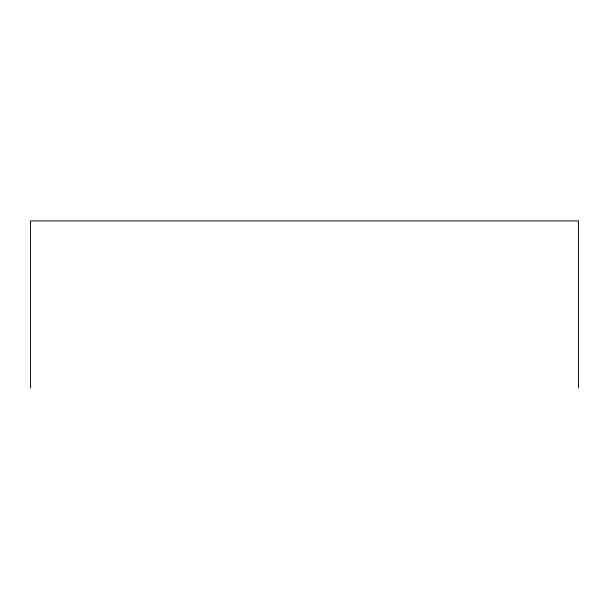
<?xml version="1.0" encoding="UTF-8"?>
<svg xmlns="http://www.w3.org/2000/svg" width="609" height="609" viewBox="0 0 609 609"><rect width="100%" height="100%" fill="white"/><g stroke="black" fill="none" stroke-linecap="round" stroke-linejoin="round"><path stroke-width="0.91" d="M578.55 388.078L578.55 220.922L30.45 220.922L30.45 388.078"/></g></svg>
